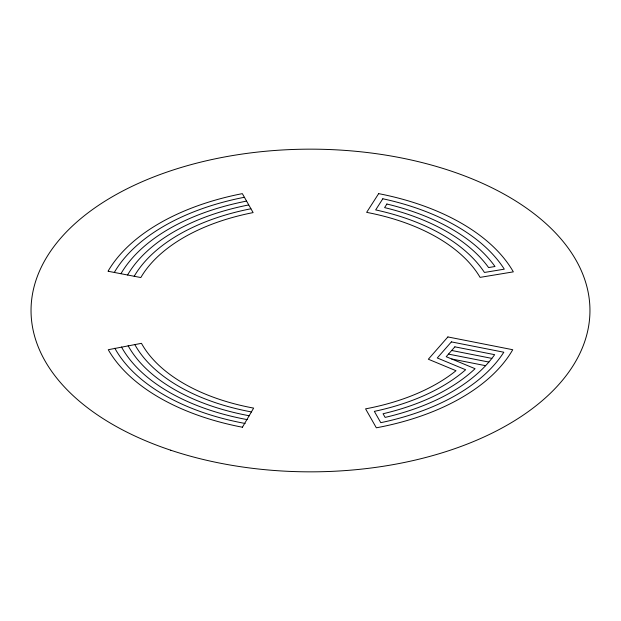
<?xml version="1.0" encoding="UTF-8"?>
<svg xmlns="http://www.w3.org/2000/svg" width="621" height="621" viewBox="0 0 621 621"><rect width="100%" height="100%" fill="white"/><g stroke="black" fill="none" stroke-linecap="round" stroke-linejoin="round"><path stroke-width="0.93" d="M242.337 427.364L253.64 408.098A172.778 99.756 0 0 1 141.456 343.328L108.264 349.716A211.179 121.918 0 0 0 242.578 427.256M108.264 271.284L140.82 277.548A179.019 103.358 0 0 1 253.12 212.599L242.337 193.636A213.593 123.315 0 0 0 108.077 271.152M451.684 350.477L491.871 358.395M448.494 354.11L488.859 362.059M451.746 359.008L485.599 365.684M134.198 276.267A186.005 107.386 0 0 1 250.876 208.78M127.577 274.979A192.991 111.423 0 0 1 248.641 204.953M251.521 411.94A179.764 103.785 0 0 1 134.804 344.554M249.394 415.783A186.75 107.821 0 0 1 128.143 345.781M247.274 419.625A193.736 111.85 0 0 1 121.491 346.999M245.155 423.468A200.723 115.886 0 0 1 114.831 348.226M120.955 273.69A199.985 115.459 0 0 1 246.397 201.134M114.334 272.402A206.972 119.488 0 0 1 244.162 197.315M378.663 193.636L366.646 212.359A179.019 103.358 0 0 1 480.08 277.37L513.334 271.858A213.593 123.315 0 0 0 378.663 193.636M382.815 198.767L375.666 209.914A186.005 107.386 0 0 1 484.442 272.456L504.299 269.165A206.607 119.279 0 0 0 382.815 198.767M386.891 204.022L384.593 207.616A192.991 111.423 0 0 1 488.595 267.566L494.999 266.502A199.62 115.25 0 0 0 386.891 204.022M447.896 336.939L428.343 359.225L456 370.714A179.019 103.358 0 0 1 365.567 408.851L376.342 427.807A212.398 122.624 0 0 0 512.736 349.716L447.896 336.939M451.382 341.892L437.277 357.968L465.641 369.751A186.005 107.386 0 0 1 374.347 411.366L380.774 422.676A205.411 118.595 0 0 0 503.81 352.223L451.382 341.892M454.875 346.836L446.212 356.71L475.073 368.703A192.991 111.423 0 0 1 383.056 413.749L385.136 417.397A198.425 114.559 0 0 0 494.65 354.676L454.875 346.836M170.775 450.225A279.45 161.336 0 0 0 589.95 310.5A279.45 161.336 0 0 0 170.775 170.775A279.45 161.336 0 0 0 170.775 450.225"/></g></svg>
